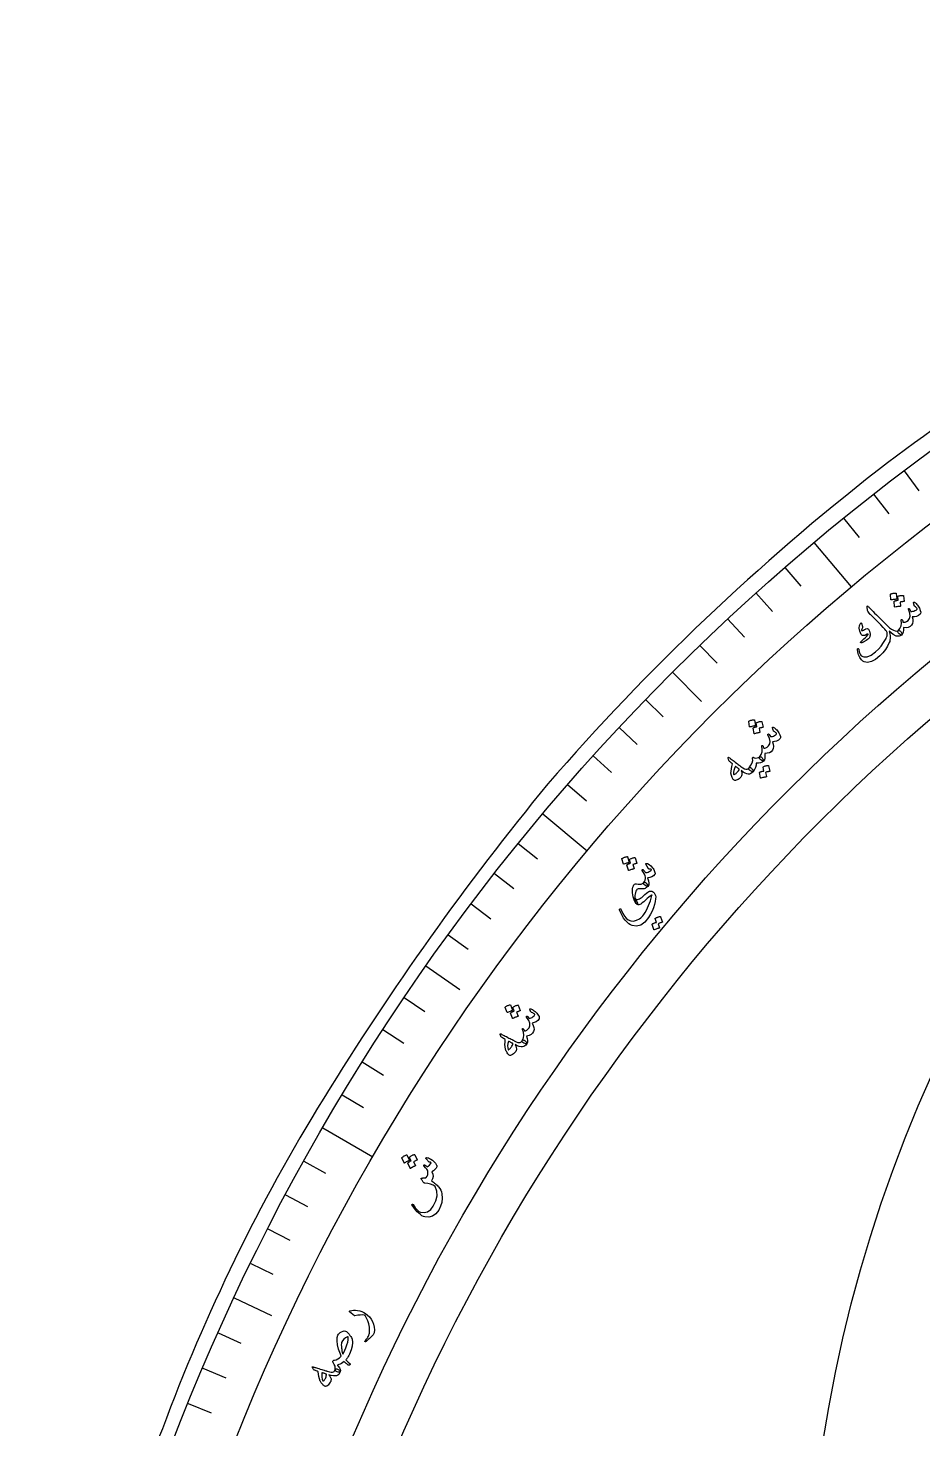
# Model space of a CAD drawing. Header units: millimetres. Extents: x -91 to 91, y -91 to 116.
# Drawn here: x -90.5 to -53.7, y 32.9 to 90.5 of the extents above; entities that cross this region are included whole.
import ezdxf

# ---------------------------------------------------------------- set-up
doc = ezdxf.new("R2010")
doc.units = ezdxf.units.MM
for name, color, linetype in [('CUT_OUTER', 1, 'Continuous'), ('ENGRAVE', 7, 'Continuous'), ('ENGRAVE_FINE', 8, 'Continuous'), ('TEXT', 5, 'Continuous')]:
    doc.layers.add(name, color=color, linetype=linetype)

msp = doc.modelspace()

# ---------------------------------------------------------------- linework, layer by layer
at = {"layer": 'CUT_OUTER'}
for centre, radius, start, end in [((1.782, -2.8748), 94.5767, 118.383549, 127.30223), ((4.3668, -4.3089), 97.2912, 128.001266, 139.076135), ((21.5671, -15.0154), 117.3438, 140.627825, 148.391437), ((-13.0674, 6.2192), 76.7181, 148.3407, 159.668201), ((-47.5686, 17.3801), 40.517, 157.515245, 166.79917)]:
    msp.add_arc(centre, radius, start, end, dxfattribs=at)
at = {"layer": 'ENGRAVE'}
for points in [[(-58.1954, 69.3545), (-56.664, 67.5295)], [(-64.0185, 64.0185), (-62.8153, 62.8153)], [(-69.3545, 58.1954), (-67.5295, 56.664)], [(-74.1627, 51.9293), (-72.7687, 50.9532)], [(-78.4064, 45.268), (-76.3432, 44.0768)], [(-82.0534, 38.2621), (-80.5111, 37.543)]]:
    msp.add_lwpolyline(points, dxfattribs=at)
for centre, radius in [((0, 0), 90.5359), ((0, 0), 88.1535), ((0, 0), 83.7291), ((0, 0), 81.9), ((0, 23.4034), 58.4966)]:
    msp.add_circle(centre, radius, dxfattribs=at)
at = {"layer": 'ENGRAVE_FINE'}
for points in [[(-54.4859, 72.3052), (-53.8714, 71.4898)], [(-55.7395, 71.3433), (-55.1109, 70.5387)], [(-56.9761, 70.3596), (-56.3335, 69.5661)], [(-59.3969, 68.3283), (-58.727, 67.5577)], [(-60.5803, 67.2813), (-59.8971, 66.5225)], [(-61.7453, 66.2138), (-61.049, 65.467)], [(-62.8915, 65.1261), (-62.1823, 64.3916)], [(-65.1261, 62.8915), (-64.3916, 62.1823)], [(-66.2138, 61.7453), (-65.467, 61.049)], [(-67.2813, 60.5803), (-66.5225, 59.8971)], [(-68.3283, 59.3969), (-67.5577, 58.727)], [(-70.3596, 56.9761), (-69.5661, 56.3335)], [(-71.3433, 55.7395), (-70.5387, 55.1109)], [(-72.3052, 54.4859), (-71.4898, 53.8714)], [(-73.2451, 53.2157), (-72.4191, 52.6155)], [(-75.0577, 50.627), (-74.2112, 50.0561)], [(-75.9298, 49.3094), (-75.0735, 48.7533)], [(-76.7788, 47.9767), (-75.9129, 47.4357)], [(-77.6044, 46.6294), (-76.7292, 46.1036)], [(-79.1845, 43.8927), (-78.2915, 43.3977)], [(-79.9385, 42.504), (-79.0369, 42.0247)], [(-80.6681, 41.1024), (-79.7583, 40.6389)], [(-81.3731, 39.6883), (-80.4554, 39.2407)], [(-82.7087, 36.8243), (-81.7759, 36.409)], [(-83.3387, 35.3752), (-82.3989, 34.9763)], [(-83.9434, 33.9153), (-82.9968, 33.5329)]]:
    msp.add_lwpolyline(points, dxfattribs=at)
at = {"layer": 'TEXT'}
for points in [[(-55.0453, 67.2248), (-55.0448, 67.2293), (-55.0425, 67.2336), (-55.0384, 67.2378), (-55.0326, 67.2418), (-55.007, 67.2506), (-54.9814, 67.2581), (-54.9559, 67.2644), (-54.9303, 67.2695), (-54.9046, 67.2732), (-54.8784, 67.2757), (-54.8519, 67.2768), (-54.8249, 67.2767), (-54.8169, 67.2751), (-54.8112, 67.2722), (-54.8077, 67.2679), (-54.8064, 67.2622), (-54.7797, 67.0343), (-54.781, 67.0287), (-54.7853, 67.0248), (-54.7926, 67.0226), (-54.8028, 67.022), (-54.8117, 67.0213), (-54.8253, 67.02), (-54.8438, 67.018), (-54.8672, 67.0154), (-54.8956, 67.0118), (-54.9294, 67.0072), (-54.9685, 67.0014), (-55.013, 66.9945), (-55.0194, 66.9942), (-55.0238, 66.9955), (-55.0262, 66.9985), (-55.0267, 67.0031)], [(-54.7403, 67.1322), (-54.7398, 67.1367), (-54.7375, 67.141), (-54.7334, 67.1452), (-54.7275, 67.1492), (-54.702, 67.1579), (-54.6765, 67.1653), (-54.651, 67.1715), (-54.6255, 67.1764), (-54.5998, 67.1801), (-54.5737, 67.1825), (-54.5472, 67.1835), (-54.5202, 67.1833), (-54.5138, 67.1817), (-54.5089, 67.1785), (-54.5056, 67.1736), (-54.5038, 67.1671), (-54.4773, 66.9394), (-54.4783, 66.9353), (-54.4821, 66.9322), (-54.4888, 66.93), (-54.4984, 66.9288), (-54.5048, 66.9281), (-54.5147, 66.927), (-54.5282, 66.9254), (-54.5452, 66.9234), (-54.5658, 66.9209), (-54.5897, 66.9176), (-54.6169, 66.9136), (-54.6475, 66.909), (-54.6267, 66.7419), (-54.628, 66.7363), (-54.6322, 66.7324), (-54.6395, 66.7302), (-54.6497, 66.7296), (-54.6585, 66.729), (-54.6722, 66.7277), (-54.6906, 66.7257), (-54.7139, 66.7231), (-54.7423, 66.7196), (-54.776, 66.715), (-54.815, 66.7093), (-54.8594, 66.7024), (-54.8649, 66.7028), (-54.8687, 66.7047), (-54.8707, 66.7079), (-54.871, 66.7126), (-54.8902, 66.934), (-54.8897, 66.9385), (-54.8875, 66.9428), (-54.8834, 66.947), (-54.8775, 66.951), (-54.8595, 66.9572), (-54.8413, 66.963), (-54.8229, 66.9683), (-54.8043, 66.9731), (-54.7856, 66.9772), (-54.7668, 66.9804), (-54.7478, 66.9826), (-54.7287, 66.984)], [(-54.0889, 66.8907), (-54.0869, 66.8972), (-54.081, 66.9003), (-54.0712, 66.9001), (-54.0574, 66.8965), (-54.0382, 66.8871), (-54.0154, 66.8699), (-53.9892, 66.8448), (-53.9596, 66.8119), (-53.9274, 66.7733), (-53.8987, 66.7335), (-53.8736, 66.6925), (-53.8519, 66.6503), (-53.8171, 66.5622), (-53.8007, 66.492), (-53.8028, 66.4396), (-53.8233, 66.405), (-53.8959, 66.3528), (-53.9747, 66.3189), (-54.0599, 66.3031), (-54.1513, 66.3054), (-54.1287, 66.2025), (-54.1259, 66.11), (-54.143, 66.0279), (-54.18, 65.9562), (-54.2356, 65.9014), (-54.3089, 65.8666), (-54.3999, 65.8518), (-54.5087, 65.8567), (-54.5057, 65.7508), (-54.5168, 65.664), (-54.5422, 65.5965), (-54.5817, 65.548), (-54.5957, 65.5455), (-54.6181, 65.5541), (-54.649, 65.5739), (-54.6884, 65.6049), (-54.7223, 65.6396), (-54.7403, 65.671), (-54.7422, 65.6992), (-54.7283, 65.724), (-54.6553, 65.8193), (-54.6093, 65.9246), (-54.5905, 66.0399), (-54.5988, 66.1652), (-54.5993, 66.1721), (-54.5985, 66.1779), (-54.5965, 66.1827), (-54.5932, 66.1864), (-54.5881, 66.1898), (-54.5827, 66.1917), (-54.577, 66.1923), (-54.571, 66.1915), (-54.5604, 66.1825), (-54.55, 66.161), (-54.5395, 66.1271), (-54.5292, 66.0808), (-54.4867, 66.0736), (-54.4378, 66.0828), (-54.3822, 66.1085), (-54.3201, 66.1507), (-54.2605, 66.225), (-54.2378, 66.3259), (-54.2521, 66.4537), (-54.3033, 66.6084), (-54.306, 66.6163), (-54.3068, 66.6228), (-54.3057, 66.628), (-54.3027, 66.6319), (-54.2967, 66.6359), (-54.2907, 66.6384), (-54.2846, 66.6392), (-54.2785, 66.6385), (-54.272, 66.6356), (-54.2665, 66.6319), (-54.262, 66.6273), (-54.2584, 66.622), (-54.2107, 66.523), (-54.1709, 66.5214), (-54.1285, 66.5259), (-54.0834, 66.5368), (-54.0356, 66.5539), (-53.9926, 66.5747), (-53.9635, 66.5952), (-53.9485, 66.6153), (-53.9476, 66.6351), (-53.9585, 66.6554), (-53.9805, 66.6788), (-54.0138, 66.7055), (-54.0583, 66.7354), (-54.0653, 66.7483), (-54.0727, 66.7785), (-54.0806, 66.826), (-54.0889, 66.8907)], [(-55.9981, 66.7159), (-55.9991, 66.7369), (-55.9943, 66.7465), (-55.9838, 66.7447), (-55.9675, 66.7316), (-55.9541, 66.7182), (-55.9322, 66.696), (-55.9018, 66.6649), (-55.8629, 66.625), (-55.8154, 66.5763), (-55.7592, 66.5189), (-55.6943, 66.4528), (-55.6207, 66.3781), (-55.3888, 66.1455), (-55.2076, 65.9696), (-55.077, 65.8505), (-54.997, 65.7882), (-54.9157, 65.7461), (-54.8436, 65.7216), (-54.7804, 65.7148), (-54.7263, 65.7257), (-54.7023, 65.7325), (-54.6789, 65.7321), (-54.6561, 65.7245), (-54.634, 65.7098), (-54.6139, 65.6905), (-54.5975, 65.669), (-54.5847, 65.6453), (-54.5754, 65.6195), (-54.57, 65.595), (-54.5689, 65.5752), (-54.5722, 65.5601), (-54.5798, 65.5496), (-54.6831, 65.4997), (-54.8028, 65.5085), (-54.9388, 65.5762), (-55.0912, 65.7027), (-55.0768, 65.6494), (-55.0661, 65.5917), (-55.0592, 65.5296), (-55.056, 65.4631), (-55.0576, 65.401), (-55.0643, 65.343), (-55.076, 65.289), (-55.0927, 65.2391), (-55.1641, 65.0904), (-55.2522, 64.9505), (-55.357, 64.8193), (-55.4787, 64.6967), (-55.6619, 64.5493), (-55.8298, 64.458), (-55.9828, 64.423), (-56.1209, 64.4445), (-56.1558, 64.4609), (-56.187, 64.4798), (-56.2144, 64.5011), (-56.238, 64.5248), (-56.3075, 64.6242), (-56.3579, 64.7292), (-56.389, 64.84), (-56.4009, 64.9565), (-56.4002, 64.9659), (-56.3978, 64.9744), (-56.3937, 64.9818), (-56.3878, 64.9881), (-56.3818, 64.9919), (-56.3752, 64.9931), (-56.3682, 64.9918), (-56.3607, 64.988), (-56.3553, 64.982), (-56.3509, 64.9738), (-56.3476, 64.9634), (-56.3453, 64.9508), (-56.3287, 64.86), (-56.3077, 64.788), (-56.2825, 64.7349), (-56.2529, 64.7007), (-56.1366, 64.6492), (-56, 64.6574), (-55.843, 64.725), (-55.6653, 64.8519), (-55.5428, 64.9667), (-55.429, 65.0966), (-55.3238, 65.2417), (-55.2271, 65.4021), (-55.2005, 65.4618), (-55.1832, 65.5215), (-55.175, 65.5814), (-55.176, 65.6415), (-55.1803, 65.6606), (-55.1905, 65.6833), (-55.2067, 65.7098), (-55.2289, 65.74), (-55.2694, 65.7882), (-55.3409, 65.8653), (-55.4432, 65.9713), (-55.5766, 66.106), (-55.6467, 66.1763), (-55.7072, 66.2369), (-55.7581, 66.2879), (-55.7995, 66.3292), (-55.8316, 66.3612), (-55.8545, 66.384), (-55.8682, 66.3977), (-55.8728, 66.4023), (-55.9192, 66.4502), (-55.9531, 66.4927), (-55.9745, 66.53), (-55.9835, 66.5619)], [(-56.2697, 66.0462), (-56.2656, 66.0489), (-56.2612, 66.0502), (-56.2564, 66.05), (-56.2513, 66.0485), (-56.248, 66.0461), (-56.245, 66.0431), (-56.2422, 66.0393), (-56.2398, 66.035), (-56.1934, 65.8973), (-56.1895, 65.8826), (-56.188, 65.8701), (-56.1887, 65.8599), (-56.1918, 65.8518), (-56.2104, 65.824), (-56.2235, 65.7971), (-56.2311, 65.7711), (-56.2332, 65.7461), (-56.2299, 65.7368), (-56.2198, 65.7324), (-56.203, 65.733), (-56.1794, 65.7385), (-56.1653, 65.7441), (-56.151, 65.7502), (-56.1366, 65.7569), (-56.122, 65.7641), (-56.1071, 65.772), (-56.0918, 65.7807), (-56.0762, 65.7901), (-56.0601, 65.8002), (-55.9931, 65.8219), (-55.9415, 65.7934), (-55.9052, 65.7146), (-55.884, 65.5857), (-55.8836, 65.5424), (-55.8875, 65.505), (-55.8956, 65.4737), (-55.9079, 65.4483), (-55.9257, 65.4254), (-55.954, 65.398), (-55.9928, 65.3663), (-56.042, 65.3301), (-56.0676, 65.3121), (-56.0926, 65.2959), (-56.117, 65.2814), (-56.1409, 65.2687), (-56.1638, 65.2574), (-56.1855, 65.2471), (-56.2059, 65.2379), (-56.2252, 65.2297), (-56.239, 65.2268), (-56.2507, 65.227), (-56.2605, 65.2302), (-56.2681, 65.2364), (-56.2735, 65.245), (-56.2745, 65.2535), (-56.2713, 65.262), (-56.2637, 65.2704), (-56.2383, 65.2955), (-56.209, 65.3234), (-56.1758, 65.3542), (-56.1388, 65.3879), (-56.0697, 65.4507), (-56.018, 65.5024), (-55.9836, 65.5428), (-55.9666, 65.5722), (-55.9654, 65.5772), (-55.9663, 65.5817), (-55.9692, 65.5856), (-55.9743, 65.5891), (-55.9784, 65.5904), (-55.9837, 65.5902), (-55.9903, 65.5886), (-55.9981, 65.5854), (-56.0661, 65.5508), (-56.0955, 65.5374), (-56.1231, 65.5288), (-56.149, 65.5251), (-56.1731, 65.5262), (-56.197, 65.5312), (-56.2168, 65.5407), (-56.2323, 65.5546), (-56.2436, 65.573), (-56.3017, 65.7126), (-56.3254, 65.8381), (-56.3147, 65.9493), (-56.2697, 66.0462)], [(-60.8781, 61.992), (-60.8781, 61.9965), (-60.8762, 62.001), (-60.8725, 62.0056), (-60.867, 62.0101), (-60.8423, 62.0212), (-60.8175, 62.031), (-60.7926, 62.0395), (-60.7677, 62.0469), (-60.7424, 62.0529), (-60.7166, 62.0577), (-60.6902, 62.0613), (-60.6633, 62.0635), (-60.6553, 62.0627), (-60.6493, 62.0603), (-60.6454, 62.0563), (-60.6436, 62.0508), (-60.5965, 61.8262), (-60.5973, 61.8205), (-60.6012, 61.8163), (-60.6082, 61.8134), (-60.6184, 61.8118), (-60.6271, 61.8104), (-60.6406, 61.8079), (-60.6589, 61.8042), (-60.6819, 61.7995), (-60.7099, 61.7934), (-60.7431, 61.7857), (-60.7816, 61.7764), (-60.8252, 61.7656), (-60.8316, 61.7647), (-60.8361, 61.7656), (-60.8388, 61.7683), (-60.8396, 61.7729)], [(-60.566, 61.9273), (-60.5659, 61.9318), (-60.5641, 61.9363), (-60.5604, 61.9408), (-60.5549, 61.9453), (-60.5302, 61.9563), (-60.5055, 61.966), (-60.4806, 61.9745), (-60.4557, 61.9817), (-60.4305, 61.9876), (-60.4047, 61.9923), (-60.3783, 61.9958), (-60.3515, 61.998), (-60.3449, 61.997), (-60.3398, 61.9942), (-60.336, 61.9897), (-60.3336, 61.9833), (-60.2867, 61.7589), (-60.2874, 61.7548), (-60.2909, 61.7513), (-60.2974, 61.7485), (-60.3068, 61.7465), (-60.3131, 61.7452), (-60.3229, 61.7432), (-60.3362, 61.7405), (-60.353, 61.7369), (-60.3732, 61.7325), (-60.3967, 61.7271), (-60.4235, 61.7207), (-60.4535, 61.7133), (-60.4178, 61.5488), (-60.4185, 61.5431), (-60.4224, 61.5389), (-60.4294, 61.536), (-60.4396, 61.5345), (-60.4483, 61.533), (-60.4617, 61.5305), (-60.48, 61.5269), (-60.5029, 61.5222), (-60.5308, 61.5161), (-60.564, 61.5085), (-60.6023, 61.4993), (-60.6459, 61.4885), (-60.6514, 61.4884), (-60.6554, 61.4899), (-60.6577, 61.493), (-60.6585, 61.4976), (-60.6975, 61.7164), (-60.6974, 61.7209), (-60.6955, 61.7254), (-60.6919, 61.7299), (-60.6864, 61.7344), (-60.669, 61.7422), (-60.6514, 61.7496), (-60.6335, 61.7566), (-60.6155, 61.763), (-60.5972, 61.7688), (-60.5787, 61.7737), (-60.56, 61.7776), (-60.5411, 61.7807)], [(-59.8955, 61.7455), (-59.8941, 61.7521), (-59.8886, 61.7557), (-59.8788, 61.7564), (-59.8647, 61.7541), (-59.8447, 61.7464), (-59.8205, 61.7313), (-59.7922, 61.7087), (-59.7597, 61.6786), (-59.7241, 61.6431), (-59.692, 61.606), (-59.6632, 61.5674), (-59.6379, 61.5273), (-59.5953, 61.4428), (-59.5726, 61.3743), (-59.5699, 61.322), (-59.5872, 61.2856), (-59.6549, 61.2271), (-59.7303, 61.1862), (-59.8137, 61.1628), (-59.905, 61.1569), (-59.8732, 61.0565), (-59.8621, 60.9646), (-59.8717, 60.8813), (-59.9021, 60.8065), (-59.9525, 60.747), (-60.0224, 60.7057), (-60.1117, 60.6827), (-60.2205, 60.6779), (-60.2079, 60.5726), (-60.2112, 60.4852), (-60.2304, 60.4156), (-60.2654, 60.3638), (-60.2791, 60.3601), (-60.3022, 60.3666), (-60.3348, 60.3836), (-60.3768, 60.4108), (-60.4137, 60.4423), (-60.4344, 60.472), (-60.4389, 60.4999), (-60.4272, 60.5259), (-60.3631, 60.6274), (-60.3268, 60.7363), (-60.3185, 60.8529), (-60.338, 60.977), (-60.3391, 60.9837), (-60.3389, 60.9896), (-60.3373, 60.9945), (-60.3343, 60.9986), (-60.3296, 61.0024), (-60.3244, 61.0048), (-60.3187, 61.0059), (-60.3127, 61.0057), (-60.3014, 60.9976), (-60.289, 60.9772), (-60.2756, 60.9444), (-60.2611, 60.8992), (-60.2181, 60.8958), (-60.1702, 60.9094), (-60.1172, 60.94), (-60.0592, 60.9876), (-60.0064, 61.0669), (-59.993, 61.1695), (-60.0187, 61.2955), (-60.0836, 61.445), (-60.087, 61.4526), (-60.0884, 61.459), (-60.0878, 61.4643), (-60.0852, 61.4684), (-60.0796, 61.473), (-60.0738, 61.476), (-60.0678, 61.4774), (-60.0616, 61.4772), (-60.0549, 61.4749), (-60.0491, 61.4717), (-60.0442, 61.4675), (-60.0402, 61.4626), (-59.9837, 61.3683), (-59.944, 61.3702), (-59.9021, 61.3786), (-59.8582, 61.3934), (-59.8122, 61.4148), (-59.7711, 61.4394), (-59.744, 61.4624), (-59.7309, 61.4838), (-59.7318, 61.5036), (-59.7444, 61.5228), (-59.7685, 61.5442), (-59.8041, 61.5678), (-59.8511, 61.5935), (-59.8592, 61.6058), (-59.8693, 61.6352), (-59.8814, 61.6818), (-59.8955, 61.7455)], [(-61.7171, 60.486), (-61.7179, 60.5079), (-61.711, 60.5177), (-61.6963, 60.5154), (-61.6739, 60.501), (-61.6614, 60.4913), (-61.6439, 60.478), (-61.6215, 60.4611), (-61.594, 60.4407), (-61.5615, 60.4164), (-61.5238, 60.3878), (-61.4808, 60.3551), (-61.4326, 60.3181), (-61.3853, 60.2818), (-61.3429, 60.2492), (-61.3055, 60.2204), (-61.2731, 60.1954), (-61.2458, 60.1743), (-61.2237, 60.1571), (-61.2068, 60.144), (-61.1952, 60.1349), (-61.1199, 60.0792), (-61.0554, 60.042), (-61.0016, 60.0234), (-60.9586, 60.0234), (-60.9352, 60.0302), (-60.9116, 60.043), (-60.8878, 60.0619), (-60.8638, 60.0868), (-60.8471, 60.099), (-60.8289, 60.1032), (-60.8094, 60.0992), (-60.7884, 60.0872), (-60.7668, 60.069), (-60.7472, 60.0483), (-60.7296, 60.0251), (-60.7141, 59.9995), (-60.703, 59.9754), (-60.6971, 59.9551), (-60.6964, 59.9386), (-60.7008, 59.9259), (-60.7478, 59.8792), (-60.7965, 59.847), (-60.8469, 59.8293), (-60.8991, 59.8262), (-60.9586, 59.8389), (-61.0257, 59.867), (-61.1005, 59.9105), (-61.1828, 59.9695), (-61.1644, 59.9012), (-61.1557, 59.8416), (-61.1568, 59.7907), (-61.1676, 59.7485), (-61.1834, 59.7211), (-61.2063, 59.6933), (-61.2365, 59.6649), (-61.2738, 59.6359), (-61.3162, 59.6083), (-61.3544, 59.5877), (-61.3884, 59.5741), (-61.4183, 59.5675), (-61.4476, 59.5672), (-61.4728, 59.5726), (-61.4937, 59.5836), (-61.5105, 59.6003), (-61.5277, 59.6251), (-61.5443, 59.6551), (-61.5602, 59.6903), (-61.5756, 59.7307), (-61.5896, 59.7727), (-61.5997, 59.8073), (-61.6058, 59.8346), (-61.608, 59.8544), (-61.6038, 59.9491), (-61.5923, 60.0457), (-61.5736, 60.1442), (-61.5475, 60.2446), (-61.5847, 60.2763), (-61.6165, 60.3041), (-61.6429, 60.3279), (-61.6638, 60.3477), (-61.68, 60.3656), (-61.6925, 60.3839), (-61.7011, 60.4024), (-61.7058, 60.4211)], [(-61.424, 60.1488), (-61.466, 60.0605), (-61.4929, 59.9772), (-61.5047, 59.8988), (-61.5013, 59.8254), (-61.4984, 59.8179), (-61.4935, 59.8133), (-61.4866, 59.8118), (-61.4778, 59.8131), (-61.4511, 59.8242), (-61.4248, 59.8388), (-61.3989, 59.8568), (-61.3733, 59.8784), (-61.3482, 59.9033), (-61.3234, 59.9318), (-61.2989, 59.9637), (-61.2749, 59.9991), (-61.2718, 60.0052), (-61.2696, 60.0127), (-61.2683, 60.0215), (-61.268, 60.0316), (-61.2839, 60.0451), (-61.3009, 60.0589), (-61.3189, 60.0731), (-61.3379, 60.0876), (-61.3579, 60.1024), (-61.3789, 60.1175), (-61.4009, 60.133), (-61.424, 60.1488)], [(-60.4272, 60.5259), (-60.4084, 60.5355), (-60.3931, 60.5411), (-60.3814, 60.5426), (-60.3733, 60.5402), (-60.3639, 60.5334), (-60.3536, 60.5239), (-60.3423, 60.5118), (-60.3302, 60.4969), (-60.2938, 60.4467), (-60.2708, 60.4078), (-60.2614, 60.3802), (-60.2654, 60.3638), (-60.3206, 60.3224), (-60.3895, 60.2946), (-60.4721, 60.2804), (-60.5686, 60.2799), (-60.5705, 60.1898), (-60.5932, 60.1007), (-60.6366, 60.0128), (-60.7008, 59.9259), (-60.7107, 59.9194), (-60.7223, 59.9178), (-60.7358, 59.9211), (-60.7511, 59.9293), (-60.8415, 59.9899), (-60.8515, 59.9967), (-60.86, 60.0064), (-60.867, 60.0191), (-60.8724, 60.0347), (-60.8747, 60.0487), (-60.874, 60.0621), (-60.8704, 60.0748), (-60.8638, 60.0868), (-60.7873, 60.1914), (-60.7375, 60.2904), (-60.7145, 60.384), (-60.7184, 60.4721), (-60.7198, 60.4833), (-60.7185, 60.4937), (-60.7144, 60.5031), (-60.7077, 60.5117), (-60.6996, 60.5177), (-60.6915, 60.5198), (-60.6834, 60.5178), (-60.6753, 60.5117), (-60.6683, 60.5052), (-60.6618, 60.5), (-60.6557, 60.4962), (-60.6501, 60.4937), (-60.5836, 60.4877), (-60.5242, 60.491), (-60.4721, 60.5038), (-60.4272, 60.5259)], [(-60.286, 60.1127), (-60.286, 60.1172), (-60.2843, 60.1217), (-60.2807, 60.1262), (-60.2754, 60.1307), (-60.2511, 60.1416), (-60.2268, 60.1514), (-60.2024, 60.1598), (-60.1778, 60.1671), (-60.1529, 60.1731), (-60.1274, 60.1779), (-60.1014, 60.1814), (-60.0748, 60.1837), (-60.0683, 60.1827), (-60.0632, 60.18), (-60.0593, 60.1755), (-60.0569, 60.1692), (-60.0056, 59.9469), (-60.0062, 59.9428), (-60.0096, 59.9393), (-60.016, 59.9366), (-60.0253, 59.9345), (-60.0325, 59.9339), (-60.0434, 59.9321), (-60.0579, 59.9291), (-60.0762, 59.9249), (-60.0984, 59.9194), (-60.1247, 59.9128), (-60.1551, 59.9048), (-60.1897, 59.8957), (-60.1506, 59.722), (-60.1505, 59.7156), (-60.1536, 59.7108), (-60.1602, 59.7076), (-60.1701, 59.706), (-60.1787, 59.7045), (-60.192, 59.702), (-60.21, 59.6983), (-60.2326, 59.6935), (-60.2602, 59.6874), (-60.2929, 59.6797), (-60.3307, 59.6704), (-60.3737, 59.6596), (-60.3792, 59.6594), (-60.3831, 59.6609), (-60.3855, 59.6639), (-60.3863, 59.6685), (-60.4315, 59.887), (-60.4315, 59.8915), (-60.4298, 59.896), (-60.4262, 59.9005), (-60.4209, 59.9049), (-60.4011, 59.9151), (-60.3809, 59.924), (-60.3604, 59.9316), (-60.3396, 59.9381), (-60.3185, 59.9434), (-60.2973, 59.9477), (-60.276, 59.9509), (-60.2546, 59.9532)], [(-66.0932, 56.3401), (-66.0935, 56.3447), (-66.0921, 56.3493), (-66.0888, 56.3542), (-66.0837, 56.3591), (-66.0601, 56.3723), (-66.0363, 56.3843), (-66.0123, 56.395), (-65.9881, 56.4045), (-65.9634, 56.4128), (-65.9381, 56.4198), (-65.9122, 56.4257), (-65.8856, 56.4304), (-65.8775, 56.4302), (-65.8714, 56.4284), (-65.8671, 56.4247), (-65.8648, 56.4194), (-65.798, 56.1999), (-65.7983, 56.1942), (-65.8018, 56.1896), (-65.8086, 56.1861), (-65.8186, 56.1837), (-65.8271, 56.1815), (-65.8403, 56.1778), (-65.8582, 56.1725), (-65.8807, 56.1657), (-65.908, 56.1572), (-65.9404, 56.1466), (-65.9779, 56.134), (-66.0205, 56.1193), (-66.0267, 56.1179), (-66.0313, 56.1184), (-66.0342, 56.1209), (-66.0354, 56.1253)], [(-65.7766, 56.3032), (-65.777, 56.3077), (-65.7755, 56.3124), (-65.7722, 56.3172), (-65.7671, 56.3222), (-65.7435, 56.3353), (-65.7198, 56.3471), (-65.6958, 56.3577), (-65.6716, 56.3671), (-65.647, 56.3753), (-65.6217, 56.3822), (-65.5958, 56.388), (-65.5692, 56.3925), (-65.5626, 56.3922), (-65.5572, 56.3899), (-65.5531, 56.3857), (-65.5502, 56.3796), (-65.4836, 56.1602), (-65.4838, 56.156), (-65.4871, 56.1522), (-65.4933, 56.1489), (-65.5024, 56.146), (-65.5086, 56.1442), (-65.5182, 56.1414), (-65.5312, 56.1375), (-65.5476, 56.1325), (-65.5673, 56.1263), (-65.5902, 56.1188), (-65.6164, 56.1101), (-65.6456, 56.1001), (-65.5954, 55.9394), (-65.5957, 55.9337), (-65.5992, 55.9291), (-65.6059, 55.9256), (-65.6159, 55.9232), (-65.6244, 55.921), (-65.6376, 55.9173), (-65.6554, 55.9121), (-65.6779, 55.9054), (-65.7052, 55.8969), (-65.7375, 55.8864), (-65.7749, 55.8738), (-65.8173, 55.8592), (-65.8228, 55.8587), (-65.8268, 55.8598), (-65.8294, 55.8626), (-65.8306, 55.8672), (-65.8888, 56.0816), (-65.8892, 56.0861), (-65.8877, 56.0908), (-65.8845, 56.0956), (-65.8794, 56.1005), (-65.8628, 56.1099), (-65.8459, 56.1188), (-65.8287, 56.1273), (-65.8113, 56.1353), (-65.7936, 56.1427), (-65.7757, 56.1491), (-65.7574, 56.1547), (-65.7388, 56.1594)], [(-65.1121, 56.1239), (-65.117, 56.1338), (-65.1174, 56.1411), (-65.1133, 56.1458), (-65.1048, 56.1479), (-65.0392, 56.1406), (-64.9719, 56.109), (-64.9029, 56.0532), (-64.8321, 55.9731), (-64.8051, 55.9345), (-64.7821, 55.8956), (-64.7632, 55.8564), (-64.7483, 55.817), (-64.7378, 55.7791), (-64.7327, 55.7483), (-64.7328, 55.7246), (-64.7381, 55.7079), (-64.7954, 55.6447), (-64.8646, 55.5977), (-64.946, 55.5667), (-65.0394, 55.5519), (-65.0008, 55.4377), (-64.9858, 55.3412), (-64.9944, 55.2626), (-65.0268, 55.2016), (-65.0356, 55.1964), (-65.0489, 55.1963), (-65.0666, 55.2012), (-65.0889, 55.2111), (-65.1519, 55.2511), (-65.1917, 55.2876), (-65.2082, 55.3205), (-65.2014, 55.3499), (-65.1668, 55.4085), (-65.1434, 55.4663), (-65.1311, 55.5231), (-65.13, 55.5791), (-65.1412, 55.6382), (-65.166, 55.7044), (-65.2045, 55.7777), (-65.2565, 55.858), (-65.2618, 55.8688), (-65.2631, 55.8787), (-65.2605, 55.8879), (-65.254, 55.8962), (-65.2448, 55.9023), (-65.2356, 55.903), (-65.2264, 55.8983), (-65.2173, 55.8882), (-65.1855, 55.8469), (-65.1584, 55.8151), (-65.1362, 55.7929), (-65.1187, 55.7803), (-65.1018, 55.7758), (-65.0792, 55.7765), (-65.0509, 55.7824), (-65.0169, 55.7935), (-64.98, 55.8103), (-64.9445, 55.8318), (-64.9106, 55.8579), (-64.878, 55.8886), (-64.8779, 55.8887), (-64.8776, 55.8891), (-64.8771, 55.8897), (-64.8764, 55.8905), (-64.8771, 55.8934), (-64.8804, 55.8965), (-64.8866, 55.8999), (-64.8954, 55.9035), (-64.9083, 55.9071), (-64.9266, 55.9103), (-64.9502, 55.913), (-64.9793, 55.9154), (-64.9845, 55.9159), (-64.9894, 55.9182), (-64.994, 55.9224), (-64.9983, 55.9284)], [(-65.1998, 55.3518), (-65.1705, 55.3691), (-65.1434, 55.373), (-65.1186, 55.3634), (-65.0961, 55.3403), (-65.0581, 55.2857), (-65.0336, 55.2448), (-65.0226, 55.2174), (-65.0252, 55.2036), (-65.0497, 55.1796), (-65.0771, 55.158), (-65.1075, 55.139), (-65.1407, 55.1223), (-65.1768, 55.1097), (-65.2192, 55.1024), (-65.2679, 55.1005), (-65.323, 55.1038), (-65.3765, 55.1064), (-65.4207, 55.1024), (-65.4555, 55.0917), (-65.4809, 55.0743), (-65.4993, 55.0472), (-65.5165, 55.0072), (-65.5326, 54.9542), (-65.5474, 54.8882), (-65.5574, 54.823), (-65.5606, 54.7703), (-65.557, 54.7302), (-65.5467, 54.7026), (-65.5079, 54.6405), (-65.4793, 54.5837), (-65.4608, 54.5321), (-65.4525, 54.4857), (-65.4528, 54.4716), (-65.4553, 54.4634), (-65.4599, 54.4611), (-65.4667, 54.4646), (-65.5073, 54.5001), (-65.5445, 54.5492), (-65.5782, 54.6118), (-65.6085, 54.6881), (-65.6331, 54.7716), (-65.65, 54.8558), (-65.6593, 54.9407), (-65.6608, 55.0263), (-65.656, 55.1068), (-65.6441, 55.1749), (-65.6252, 55.2305), (-65.5993, 55.2736), (-65.575, 55.2925), (-65.5381, 55.3027), (-65.4885, 55.3043), (-65.4261, 55.2972), (-65.3619, 55.292), (-65.3027, 55.2993), (-65.2487, 55.3192), (-65.1998, 55.3518)], [(-65.3202, 54.4774), (-65.3601, 54.4539), (-65.397, 54.4429), (-65.4312, 54.4441), (-65.4624, 54.4578), (-65.4886, 54.4831), (-65.5133, 54.524), (-65.5365, 54.5806), (-65.5583, 54.6529), (-65.5663, 54.6847), (-65.5711, 54.7081), (-65.5726, 54.7229), (-65.5708, 54.7293), (-65.5673, 54.7285), (-65.5622, 54.7237), (-65.5553, 54.7151), (-65.5467, 54.7026), (-65.5241, 54.6777), (-65.4945, 54.6648), (-65.4579, 54.6637), (-65.4143, 54.6745), (-65.3699, 54.6931), (-65.3255, 54.7181), (-65.2813, 54.7493), (-65.2372, 54.7867), (-65.1516, 54.8656), (-65.0823, 54.9264), (-65.0293, 54.9691), (-64.9928, 54.9938), (-64.9642, 55.0064), (-64.935, 55.0128), (-64.9054, 55.0129), (-64.8751, 55.0067), (-64.8598, 55.0012), (-64.8451, 54.9949), (-64.8312, 54.9877), (-64.818, 54.9797), (-64.8053, 54.9707), (-64.7932, 54.9607), (-64.7815, 54.9497), (-64.7702, 54.9376), (-64.7509, 54.9141), (-64.7346, 54.8891), (-64.7212, 54.8626), (-64.7109, 54.8344), (-64.7034, 54.7712), (-64.7081, 54.687), (-64.7249, 54.582), (-64.7538, 54.4561), (-64.7951, 54.3206), (-64.8493, 54.1867), (-64.9164, 54.0543), (-64.9964, 53.9235), (-65.1512, 53.7311), (-65.3156, 53.6116), (-65.4902, 53.5649), (-65.6752, 53.5912), (-65.7426, 53.6224), (-65.8118, 53.6693), (-65.883, 53.732), (-65.9561, 53.8106), (-66.0254, 53.9018), (-66.0872, 54.0041), (-66.1414, 54.1177), (-66.1881, 54.2424), (-66.1892, 54.2517), (-66.1886, 54.26), (-66.1862, 54.2673), (-66.1822, 54.2737), (-66.1763, 54.2795), (-66.1696, 54.2831), (-66.1623, 54.2844), (-66.1543, 54.2836), (-66.1464, 54.2785), (-66.1372, 54.2654), (-66.1267, 54.2443), (-66.115, 54.2152), (-66.0559, 54.0843), (-65.9905, 53.9766), (-65.9189, 53.8921), (-65.841, 53.8307), (-65.732, 53.7857), (-65.6163, 53.7778), (-65.494, 53.807), (-65.3649, 53.8732), (-65.3197, 53.908), (-65.2764, 53.9485), (-65.235, 53.9945), (-65.1955, 54.0462), (-65.1388, 54.1328), (-65.0865, 54.2227), (-65.0385, 54.3159), (-64.9948, 54.4124), (-64.9552, 54.5123), (-64.9192, 54.6158), (-64.8869, 54.7229), (-64.8582, 54.8337), (-64.8575, 54.8348), (-64.857, 54.836), (-64.8568, 54.8375), (-64.8569, 54.8392), (-64.8592, 54.8414), (-64.8639, 54.8427), (-64.871, 54.8431), (-64.8806, 54.8427), (-64.8992, 54.8333), (-64.9335, 54.8066), (-64.9837, 54.7627), (-65.0495, 54.7015), (-65.1223, 54.6344), (-65.1917, 54.5747), (-65.2576, 54.5223), (-65.3202, 54.4774)], [(-64.7245, 53.8764), (-64.7249, 53.8809), (-64.7236, 53.8854), (-64.7205, 53.8902), (-64.7156, 53.895), (-64.6926, 53.9079), (-64.6694, 53.9196), (-64.646, 53.9301), (-64.6223, 53.9393), (-64.5982, 53.9473), (-64.5734, 53.9542), (-64.548, 53.9598), (-64.5218, 53.9643), (-64.5153, 53.9639), (-64.5099, 53.9617), (-64.5057, 53.9575), (-64.5027, 53.9515), (-64.4309, 53.7357), (-64.431, 53.7316), (-64.4341, 53.7279), (-64.4402, 53.7246), (-64.4492, 53.7218), (-64.4563, 53.7206), (-64.4669, 53.7179), (-64.481, 53.7137), (-64.4987, 53.708), (-64.5202, 53.7007), (-64.5456, 53.6919), (-64.5751, 53.6815), (-64.6085, 53.6696), (-64.5533, 53.5009), (-64.5525, 53.4946), (-64.5553, 53.4896), (-64.5615, 53.4858), (-64.5711, 53.4834), (-64.5795, 53.4812), (-64.5925, 53.4776), (-64.6099, 53.4725), (-64.6319, 53.4658), (-64.6587, 53.4575), (-64.6903, 53.4471), (-64.7269, 53.4348), (-64.7685, 53.4204), (-64.7739, 53.4198), (-64.7779, 53.4209), (-64.7806, 53.4237), (-64.7819, 53.4282), (-64.8473, 53.6407), (-64.8477, 53.6452), (-64.8464, 53.6498), (-64.8433, 53.6545), (-64.8385, 53.6594), (-64.8198, 53.6711), (-64.8007, 53.6816), (-64.7811, 53.6909), (-64.761, 53.699), (-64.7406, 53.706), (-64.72, 53.712), (-64.6992, 53.717), (-64.6782, 53.7211)], [(-70.9003, 50.2225), (-70.9011, 50.227), (-70.9, 50.2317), (-70.8972, 50.2368), (-70.8926, 50.2423), (-70.8702, 50.2575), (-70.8476, 50.2716), (-70.8246, 50.2844), (-70.8013, 50.2961), (-70.7775, 50.3065), (-70.753, 50.3158), (-70.7276, 50.324), (-70.7016, 50.331), (-70.6935, 50.3316), (-70.6872, 50.3303), (-70.6827, 50.327), (-70.6799, 50.3219), (-70.5938, 50.1092), (-70.5935, 50.1035), (-70.5966, 50.0986), (-70.603, 50.0945), (-70.6128, 50.0912), (-70.6211, 50.0883), (-70.634, 50.0834), (-70.6513, 50.0766), (-70.6731, 50.0678), (-70.6996, 50.0568), (-70.7309, 50.0434), (-70.7671, 50.0275), (-70.8082, 50.009), (-70.8142, 50.007), (-70.8188, 50.0071), (-70.822, 50.0093), (-70.8236, 50.0136)], [(-70.5817, 50.2141), (-70.5824, 50.2186), (-70.5814, 50.2233), (-70.5785, 50.2284), (-70.5739, 50.2338), (-70.5516, 50.249), (-70.529, 50.2629), (-70.506, 50.2757), (-70.4828, 50.2872), (-70.459, 50.2975), (-70.4344, 50.3067), (-70.4091, 50.3148), (-70.383, 50.3217), (-70.3764, 50.3219), (-70.3709, 50.3201), (-70.3664, 50.3163), (-70.3629, 50.3105), (-70.277, 50.0979), (-70.2769, 50.0937), (-70.2798, 50.0897), (-70.2856, 50.0858), (-70.2945, 50.0821), (-70.3005, 50.0798), (-70.3098, 50.076), (-70.3224, 50.071), (-70.3383, 50.0645), (-70.3574, 50.0566), (-70.3796, 50.0471), (-70.4048, 50.0361), (-70.4331, 50.0234), (-70.3687, 49.8679), (-70.3684, 49.8622), (-70.3715, 49.8573), (-70.3779, 49.8532), (-70.3876, 49.8499), (-70.396, 49.847), (-70.4088, 49.8421), (-70.426, 49.8353), (-70.4478, 49.8266), (-70.4742, 49.8157), (-70.5055, 49.8023), (-70.5416, 49.7865), (-70.5826, 49.7681), (-70.588, 49.7671), (-70.5921, 49.7678), (-70.595, 49.7704), (-70.5965, 49.7748), (-70.6737, 49.9832), (-70.6744, 49.9877), (-70.6734, 49.9925), (-70.6706, 49.9976), (-70.666, 50.003), (-70.6502, 50.0138), (-70.6342, 50.0241), (-70.6179, 50.0341), (-70.6013, 50.0437), (-70.5843, 50.0526), (-70.567, 50.0607), (-70.5493, 50.0679), (-70.5312, 50.0742)], [(-69.8896, 50.154), (-69.8894, 50.1608), (-69.8846, 50.1653), (-69.875, 50.1677), (-69.8608, 50.1679), (-69.8397, 50.164), (-69.8132, 50.1534), (-69.7813, 50.1362), (-69.744, 50.1123), (-69.7028, 50.0836), (-69.6645, 50.0528), (-69.6294, 50.02), (-69.5973, 49.985), (-69.5404, 49.9093), (-69.506, 49.846), (-69.4941, 49.7949), (-69.5047, 49.7561), (-69.5609, 49.6865), (-69.6279, 49.6328), (-69.7058, 49.595), (-69.7946, 49.5731), (-69.7455, 49.4798), (-69.7183, 49.3914), (-69.713, 49.3077), (-69.7297, 49.2287), (-69.7688, 49.1612), (-69.8302, 49.1082), (-69.914, 49.0697), (-70.0202, 49.0457), (-69.9892, 48.9443), (-69.9769, 48.8577), (-69.9835, 48.7859), (-70.0087, 48.7287), (-70.0215, 48.7225), (-70.0455, 48.7249), (-70.0805, 48.7358), (-70.1267, 48.7552), (-70.1686, 48.7797), (-70.1942, 48.8052), (-70.2036, 48.8318), (-70.1967, 48.8595), (-70.1516, 48.9708), (-70.1352, 49.0844), (-70.1477, 49.2006), (-70.1889, 49.3193), (-70.1912, 49.3257), (-70.192, 49.3315), (-70.1913, 49.3367), (-70.1891, 49.3412), (-70.1851, 49.3457), (-70.1804, 49.3491), (-70.175, 49.3511), (-70.169, 49.352), (-70.1565, 49.346), (-70.1407, 49.3281), (-70.1216, 49.2982), (-70.0994, 49.2563), (-70.0565, 49.2606), (-70.0117, 49.2825), (-69.965, 49.322), (-69.9163, 49.3792), (-69.8785, 49.4666), (-69.8834, 49.5699), (-69.9311, 49.6894), (-70.0215, 49.8249), (-70.0262, 49.8318), (-70.0287, 49.8379), (-70.029, 49.8432), (-70.0271, 49.8477), (-70.0224, 49.8532), (-70.0173, 49.8572), (-70.0116, 49.8596), (-70.0055, 49.8605), (-69.9985, 49.8594), (-69.9922, 49.8573), (-69.9866, 49.8541), (-69.9818, 49.8499), (-69.9095, 49.7672), (-69.8708, 49.7761), (-69.8311, 49.7917), (-69.7905, 49.8142), (-69.7489, 49.8433), (-69.7129, 49.8748), (-69.6903, 49.9022), (-69.6812, 49.9256), (-69.6856, 49.945), (-69.7014, 49.9616), (-69.7289, 49.9784), (-69.7681, 49.9953), (-69.8189, 50.0123), (-69.8291, 50.023), (-69.8443, 50.0501), (-69.8644, 50.0938), (-69.8896, 50.154)], [(-71.1055, 49.1078), (-71.11, 49.1292), (-71.1048, 49.14), (-71.09, 49.1403), (-71.0654, 49.1299), (-71.0514, 49.1224), (-71.032, 49.1123), (-71.007, 49.0995), (-70.9765, 49.084), (-70.9403, 49.0656), (-70.8982, 49.0439), (-70.8503, 49.0189), (-70.7966, 48.9907), (-70.7437, 48.9629), (-70.6964, 48.938), (-70.6547, 48.916), (-70.6185, 48.8969), (-70.588, 48.8807), (-70.5633, 48.8676), (-70.5445, 48.8575), (-70.5314, 48.8505), (-70.4478, 48.8084), (-70.3779, 48.7828), (-70.3217, 48.7736), (-70.2793, 48.7809), (-70.2574, 48.7915), (-70.2363, 48.8082), (-70.2161, 48.8309), (-70.1967, 48.8595), (-70.1823, 48.8744), (-70.1651, 48.8816), (-70.1452, 48.881), (-70.1224, 48.8727), (-70.0981, 48.8584), (-70.0753, 48.8414), (-70.054, 48.8215), (-70.0343, 48.7989), (-70.0193, 48.777), (-70.01, 48.7581), (-70.0065, 48.7419), (-70.0087, 48.7287), (-70.0471, 48.6746), (-70.0896, 48.6346), (-70.1363, 48.6086), (-70.1871, 48.5967), (-70.2479, 48.5991), (-70.3189, 48.6154), (-70.3999, 48.6456), (-70.4911, 48.6896), (-70.4613, 48.6255), (-70.4427, 48.5682), (-70.435, 48.5179), (-70.4385, 48.4744), (-70.4494, 48.4448), (-70.4673, 48.4134), (-70.4922, 48.3803), (-70.524, 48.3454), (-70.5611, 48.311), (-70.5952, 48.2842), (-70.6265, 48.2651), (-70.6548, 48.2535), (-70.6836, 48.2482), (-70.7093, 48.2492), (-70.7319, 48.2565), (-70.7513, 48.2701), (-70.7724, 48.2917), (-70.7938, 48.3184), (-70.8155, 48.3503), (-70.8375, 48.3875), (-70.8585, 48.4265), (-70.8743, 48.4589), (-70.885, 48.4847), (-70.8905, 48.504), (-70.9025, 48.5979), (-70.9076, 48.695), (-70.9059, 48.7953), (-70.8972, 48.8987), (-70.9393, 48.9237), (-70.9754, 48.9456), (-71.0054, 48.9646), (-71.0294, 48.9805), (-71.0485, 48.9954), (-71.0638, 49.0113), (-71.0754, 49.0281), (-71.0833, 49.0457)], [(-70.7593, 48.8253), (-70.7857, 48.7312), (-70.798, 48.6445), (-70.7963, 48.5653), (-70.7805, 48.4935), (-70.7763, 48.4866), (-70.7707, 48.4829), (-70.7637, 48.4825), (-70.7552, 48.4854), (-70.7308, 48.5009), (-70.7073, 48.5197), (-70.6849, 48.5419), (-70.6634, 48.5674), (-70.6428, 48.5963), (-70.6232, 48.6286), (-70.6046, 48.6642), (-70.5869, 48.7032), (-70.5849, 48.7097), (-70.584, 48.7174), (-70.5842, 48.7263), (-70.5856, 48.7364), (-70.6036, 48.747), (-70.6227, 48.7577), (-70.6428, 48.7686), (-70.664, 48.7796), (-70.6862, 48.7908), (-70.7095, 48.8022), (-70.7339, 48.8136), (-70.7593, 48.8253)], [(-75.1516, 44.0244), (-75.1527, 44.0288), (-75.152, 44.0337), (-75.1497, 44.039), (-75.1455, 44.0448), (-75.1245, 44.062), (-75.1032, 44.078), (-75.0814, 44.0929), (-75.0592, 44.1065), (-75.0363, 44.119), (-75.0126, 44.1304), (-74.988, 44.1408), (-74.9626, 44.1501), (-74.9547, 44.1514), (-74.9483, 44.1506), (-74.9435, 44.1478), (-74.9403, 44.1429), (-74.8363, 43.9382), (-74.8355, 43.9325), (-74.8382, 43.9274), (-74.8443, 43.9227), (-74.8537, 43.9186), (-74.8618, 43.9149), (-74.8741, 43.9089), (-74.8908, 43.9006), (-74.9118, 43.8899), (-74.9373, 43.8767), (-74.9674, 43.8605), (-75.0021, 43.8414), (-75.0415, 43.8195), (-75.0474, 43.8169), (-75.052, 43.8166), (-75.0553, 43.8186), (-75.0573, 43.8227)], [(-74.8332, 44.0439), (-74.8343, 44.0483), (-74.8336, 44.0532), (-74.8312, 44.0585), (-74.8271, 44.0643), (-74.8061, 44.0814), (-74.7848, 44.0973), (-74.763, 44.112), (-74.7408, 44.1255), (-74.7179, 44.1379), (-74.6942, 44.1492), (-74.6697, 44.1595), (-74.6443, 44.1687), (-74.6377, 44.1695), (-74.632, 44.1682), (-74.6272, 44.1647), (-74.6233, 44.1592), (-74.5195, 43.9546), (-74.519, 43.9504), (-74.5215, 43.9462), (-74.5271, 43.9418), (-74.5356, 43.9373), (-74.5414, 43.9345), (-74.5503, 43.93), (-74.5624, 43.9238), (-74.5777, 43.9159), (-74.5961, 43.9064), (-74.6174, 43.895), (-74.6416, 43.8817), (-74.6687, 43.8667), (-74.5913, 43.717), (-74.5905, 43.7114), (-74.5932, 43.7062), (-74.5992, 43.7016), (-74.6087, 43.6975), (-74.6167, 43.6938), (-74.629, 43.6878), (-74.6457, 43.6795), (-74.6666, 43.6689), (-74.692, 43.6557), (-74.7221, 43.6396), (-74.7567, 43.6207), (-74.796, 43.5988), (-74.8013, 43.5972), (-74.8055, 43.5976), (-74.8086, 43.6), (-74.8105, 43.6043), (-74.9052, 43.8055), (-74.9063, 43.8099), (-74.9057, 43.8147), (-74.9033, 43.82), (-74.8992, 43.8258), (-74.8844, 43.838), (-74.8693, 43.8498), (-74.8539, 43.8611), (-74.8382, 43.8721), (-74.822, 43.8825), (-74.8054, 43.8921), (-74.7884, 43.9008), (-74.7709, 43.9088)], [(-74.1571, 43.9874), (-74.1644, 43.9969), (-74.1683, 44.006), (-74.1688, 44.0144), (-74.1659, 44.0224), (-74.1594, 44.031), (-74.1514, 44.0369), (-74.1421, 44.0401), (-74.1314, 44.0406), (-74.0966, 44.0369), (-74.0574, 44.0256), (-74.0138, 44.0069), (-73.9657, 43.9808), (-73.8917, 43.9303), (-73.8272, 43.8725), (-73.7723, 43.8074), (-73.7268, 43.7351), (-73.7178, 43.7143), (-73.7131, 43.6945), (-73.7126, 43.6757), (-73.7163, 43.658), (-73.7445, 43.6025), (-73.788, 43.5505), (-73.8467, 43.5019), (-73.9207, 43.4567), (-73.8772, 43.3565), (-73.865, 43.2612), (-73.8842, 43.1707), (-73.9348, 43.085), (-73.8901, 43.0552), (-73.8478, 43.0252), (-73.8081, 42.9949), (-73.7708, 42.9645), (-73.7358, 42.9338), (-73.7027, 42.9026), (-73.6716, 42.8708), (-73.6424, 42.8386), (-73.5932, 42.7745), (-73.5543, 42.7041), (-73.5256, 42.6273), (-73.5072, 42.5442), (-73.4951, 42.3679), (-73.5123, 42.1991), (-73.5586, 42.0375), (-73.6343, 41.8829), (-73.7528, 41.7278), (-73.8886, 41.6288), (-74.0418, 41.5858), (-74.2125, 41.5991), (-74.2662, 41.6179), (-74.3247, 41.6489), (-74.388, 41.692), (-74.4562, 41.7473), (-74.5272, 41.8145), (-74.5967, 41.8922), (-74.6646, 41.9805), (-74.7309, 42.0793), (-74.7347, 42.0863), (-74.7362, 42.0932), (-74.7357, 42.1), (-74.733, 42.1067), (-74.7289, 42.1126), (-74.7242, 42.1171), (-74.7189, 42.1201), (-74.7129, 42.1217), (-74.7058, 42.121), (-74.6994, 42.1184), (-74.6936, 42.1141), (-74.6885, 42.1079), (-74.5987, 41.9793), (-74.5188, 41.8841), (-74.4489, 41.8223), (-74.3892, 41.7939), (-74.2311, 41.7782), (-74.0896, 41.8137), (-73.9648, 41.9004), (-73.8563, 42.0382), (-73.7496, 42.2565), (-73.7011, 42.4654), (-73.7109, 42.6654), (-73.7791, 42.8566), (-73.8677, 42.9075), (-73.9693, 42.9472), (-74.084, 42.9758), (-74.2119, 42.9932), (-74.2254, 42.9939), (-74.2365, 42.9964), (-74.245, 43.0008), (-74.2509, 43.007), (-74.2686, 43.0331), (-74.2852, 43.0577), (-74.3005, 43.0809), (-74.3146, 43.1028), (-74.3272, 43.123), (-74.3381, 43.1415), (-74.3472, 43.1582), (-74.3546, 43.1732), (-74.3571, 43.1807), (-74.3563, 43.1867), (-74.3524, 43.1912), (-74.3453, 43.1943), (-74.3407, 43.1953), (-74.3337, 43.1964), (-74.3245, 43.1977), (-74.313, 43.1992), (-74.2994, 43.2005), (-74.2838, 43.2013), (-74.2662, 43.2018), (-74.2467, 43.2019), (-74.2085, 43.2029), (-74.1797, 43.2056), (-74.1602, 43.2101), (-74.1499, 43.2163), (-74.1118, 43.2707), (-74.0881, 43.3335), (-74.0789, 43.4049), (-74.0843, 43.4848), (-74.0979, 43.5207), (-74.1281, 43.566), (-74.1749, 43.6207), (-74.2383, 43.6849), (-74.2443, 43.691), (-74.2482, 43.6982), (-74.25, 43.7063), (-74.2498, 43.7154), (-74.2485, 43.7234), (-74.2457, 43.73), (-74.2413, 43.7355), (-74.2356, 43.7397), (-74.2169, 43.74), (-74.1893, 43.728), (-74.1527, 43.7036), (-74.1071, 43.6669), (-74.0538, 43.6953), (-74.008, 43.7322), (-73.9697, 43.7775), (-73.939, 43.8313), (-73.9554, 43.8401), (-73.9696, 43.8458), (-73.9816, 43.8483), (-73.9914, 43.8476), (-74.0013, 43.846), (-74.0098, 43.8466), (-74.017, 43.8494), (-74.0229, 43.8544)], [(-77.3069, 37.696), (-77.3104, 37.6993), (-77.3129, 37.7025), (-77.3145, 37.7056), (-77.315, 37.7085), (-77.3124, 37.7152), (-77.3057, 37.7217), (-77.2949, 37.728), (-77.2799, 37.734), (-77.2099, 37.7516), (-77.1349, 37.7596), (-77.0551, 37.7581), (-76.9703, 37.747), (-76.8827, 37.7277), (-76.7999, 37.7016), (-76.7218, 37.6685), (-76.6485, 37.6287), (-76.5599, 37.5602), (-76.4816, 37.4806), (-76.4137, 37.39), (-76.356, 37.2885), (-76.3121, 37.1794), (-76.2875, 37.0674), (-76.2823, 36.9523), (-76.2965, 36.8342), (-76.3038, 36.8042), (-76.3153, 36.7762), (-76.3311, 36.7504), (-76.3512, 36.7266), (-76.4035, 36.6745), (-76.4512, 36.6278), (-76.4944, 36.5863), (-76.5331, 36.5502), (-76.5672, 36.5195), (-76.5967, 36.4944), (-76.6216, 36.4749), (-76.6418, 36.4611), (-76.6471, 36.4588), (-76.6519, 36.4576), (-76.6562, 36.4575), (-76.6599, 36.4586), (-76.6642, 36.4611), (-76.6677, 36.4644), (-76.6706, 36.4684), (-76.6728, 36.4731), (-76.6737, 36.4782), (-76.6727, 36.4835), (-76.6699, 36.489), (-76.6653, 36.4946), (-76.6362, 36.5286), (-76.6098, 36.5616), (-76.586, 36.5939), (-76.5649, 36.6253), (-76.5463, 36.6562), (-76.5301, 36.6869), (-76.5163, 36.7173), (-76.505, 36.7474), (-76.4957, 36.7785), (-76.4885, 36.8118), (-76.4831, 36.8472), (-76.4798, 36.8849), (-76.4785, 36.9247), (-76.4794, 36.9669), (-76.4825, 37.0114), (-76.4879, 37.0582), (-76.512, 37.1942), (-76.5493, 37.3189), (-76.5998, 37.4323), (-76.6635, 37.5345), (-76.6691, 37.5418), (-76.6767, 37.548), (-76.6863, 37.553), (-76.6979, 37.5569), (-76.7737, 37.5644), (-76.8634, 37.5617), (-76.967, 37.5486), (-77.0844, 37.5252), (-77.0912, 37.525), (-77.0969, 37.5257), (-77.1014, 37.5272), (-77.1049, 37.5296)], [(-77.7856, 36.7339), (-77.7639, 36.7674), (-77.7306, 36.8011), (-77.6856, 36.8348), (-77.6289, 36.8686), (-77.5711, 36.8944), (-77.5197, 36.9056), (-77.4745, 36.902), (-77.4356, 36.8839), (-77.4012, 36.8555), (-77.3649, 36.8192), (-77.3267, 36.775), (-77.2867, 36.7229), (-77.2514, 36.6723), (-77.2252, 36.6313), (-77.2083, 36.5999), (-77.2004, 36.5781), (-77.1862, 36.4337), (-77.1988, 36.2819), (-77.2382, 36.1225), (-77.3044, 35.9555), (-77.3203, 35.9226), (-77.3373, 35.8906), (-77.3553, 35.8594), (-77.3743, 35.829), (-77.3941, 35.7995), (-77.4145, 35.7709), (-77.4355, 35.7433), (-77.457, 35.7167), (-77.4406, 35.696), (-77.4083, 35.6643), (-77.3601, 35.6214), (-77.296, 35.5674), (-77.2842, 35.5553), (-77.2804, 35.5421), (-77.2844, 35.5276), (-77.2963, 35.5119), (-77.3115, 35.5009), (-77.3276, 35.4957), (-77.3444, 35.4965), (-77.362, 35.5032), (-77.3814, 35.5168), (-77.4014, 35.5317), (-77.4218, 35.5478), (-77.4427, 35.5653), (-77.4638, 35.584), (-77.485, 35.6042), (-77.5062, 35.6258), (-77.5275, 35.6488), (-77.581, 35.6047), (-77.6356, 35.5688), (-77.6914, 35.541), (-77.7483, 35.5214), (-77.7665, 35.5163), (-77.7806, 35.5104), (-77.7905, 35.5036), (-77.7963, 35.4959), (-77.7974, 35.4881), (-77.7945, 35.4784), (-77.7875, 35.4668), (-77.7765, 35.4534), (-77.7211, 35.3871), (-77.6875, 35.3266), (-77.6756, 35.2718), (-77.6856, 35.2229), (-77.6899, 35.2177), (-77.6975, 35.2136), (-77.7084, 35.2108), (-77.7226, 35.2091), (-77.7706, 35.2125), (-77.8098, 35.22), (-77.8403, 35.2315), (-77.8619, 35.2471), (-77.8781, 35.2663), (-77.889, 35.2844), (-77.8943, 35.3015), (-77.8942, 35.3174), (-77.8897, 35.3849), (-77.9026, 35.4544), (-77.9331, 35.526), (-77.9811, 35.5998), (-77.9901, 35.6149), (-77.9944, 35.6304), (-77.994, 35.6461), (-77.989, 35.6621), (-77.9793, 35.6776), (-77.966, 35.6894), (-77.9492, 35.6975), (-77.9289, 35.7018), (-77.8553, 35.7202), (-77.7843, 35.7543), (-77.7158, 35.8042), (-77.6498, 35.8699), (-77.6804, 35.9448), (-77.7079, 36.0171), (-77.7325, 36.0866), (-77.754, 36.1534), (-77.799, 36.3393), (-77.8192, 36.4981), (-77.8147, 36.6296), (-77.7856, 36.7339)], [(-77.388, 36.6698), (-77.4714, 36.6266), (-77.54, 36.5715), (-77.5938, 36.5044), (-77.6327, 36.4253), (-77.6415, 36.3852), (-77.6445, 36.3325), (-77.6418, 36.2674), (-77.6332, 36.1898), (-77.6275, 36.1494), (-77.6216, 36.1122), (-77.6157, 36.0781), (-77.6098, 36.0471), (-77.6036, 36.0193), (-77.5971, 35.9944), (-77.5902, 35.9725), (-77.583, 35.9536), (-77.5416, 36.0235), (-77.5001, 36.1095), (-77.4583, 36.2114), (-77.4162, 36.3294), (-77.381, 36.4451), (-77.3608, 36.5382), (-77.3558, 36.6087), (-77.366, 36.6566), (-77.3693, 36.6646), (-77.374, 36.6695), (-77.3802, 36.6712), (-77.388, 36.6698)], [(-78.8329, 35.3967), (-78.8413, 35.417), (-78.8381, 35.4286), (-78.8236, 35.4315), (-78.7975, 35.4258), (-78.7825, 35.421), (-78.7615, 35.4145), (-78.7346, 35.4065), (-78.7018, 35.3968), (-78.6628, 35.3852), (-78.6175, 35.3715), (-78.5659, 35.3557), (-78.5079, 35.3376), (-78.4509, 35.3199), (-78.3999, 35.304), (-78.3548, 35.29), (-78.3158, 35.2777), (-78.2829, 35.2673), (-78.2562, 35.2589), (-78.2358, 35.2524), (-78.2217, 35.2479), (-78.1318, 35.2217), (-78.0584, 35.2092), (-78.0016, 35.2103), (-77.9612, 35.2251), (-77.9415, 35.2396), (-77.9238, 35.2598), (-77.9081, 35.2858), (-77.8942, 35.3174), (-77.8828, 35.3347), (-77.8671, 35.3449), (-77.8474, 35.3479), (-77.8236, 35.3439), (-77.797, 35.3343), (-77.7715, 35.3216), (-77.747, 35.306), (-77.7235, 35.2873), (-77.7047, 35.2685), (-77.6922, 35.2515), (-77.6858, 35.2363), (-77.6856, 35.2229), (-77.7136, 35.1627), (-77.7481, 35.1157), (-77.7893, 35.0817), (-77.8371, 35.0607), (-77.8974, 35.052), (-77.9701, 35.0552), (-78.0552, 35.0702), (-78.1529, 35.097), (-78.112, 35.0393), (-78.0832, 34.9864), (-78.0666, 34.9383), (-78.0621, 34.8949), (-78.0675, 34.8638), (-78.0794, 34.8297), (-78.0979, 34.7926), (-78.1229, 34.7525), (-78.1531, 34.712), (-78.1818, 34.6794), (-78.209, 34.6549), (-78.2348, 34.6384), (-78.2622, 34.6279), (-78.2876, 34.6243), (-78.3111, 34.6274), (-78.3327, 34.6372), (-78.3574, 34.6546), (-78.3833, 34.677), (-78.4104, 34.7045), (-78.4388, 34.7371), (-78.4665, 34.7716), (-78.4879, 34.8006), (-78.5031, 34.824), (-78.512, 34.8419), (-78.5408, 34.9322), (-78.5635, 35.0268), (-78.58, 35.1257), (-78.5902, 35.2289), (-78.6361, 35.2458), (-78.6756, 35.2609), (-78.7085, 35.2741), (-78.735, 35.2854), (-78.7565, 35.2966), (-78.7745, 35.3094), (-78.7889, 35.3238), (-78.7999, 35.3398)], [(-78.4412, 35.1817), (-78.4501, 35.0844), (-78.4465, 34.9969), (-78.4304, 34.9193), (-78.4019, 34.8516), (-78.3966, 34.8456), (-78.3904, 34.843), (-78.3834, 34.8439), (-78.3755, 34.8482), (-78.3544, 34.8679), (-78.3347, 34.8906), (-78.3167, 34.9165), (-78.3001, 34.9456), (-78.2852, 34.9777), (-78.2718, 35.013), (-78.2599, 35.0514), (-78.2495, 35.093), (-78.2488, 35.0998), (-78.2493, 35.1075), (-78.2512, 35.1162), (-78.2543, 35.1258), (-78.274, 35.1329), (-78.2947, 35.1401), (-78.3164, 35.1471), (-78.3392, 35.1541), (-78.3631, 35.1611), (-78.3881, 35.168), (-78.4141, 35.1749), (-78.4412, 35.1817)]]:
    msp.add_lwpolyline(points, close=True, dxfattribs=at)

doc.saveas('drawing.dxf')
